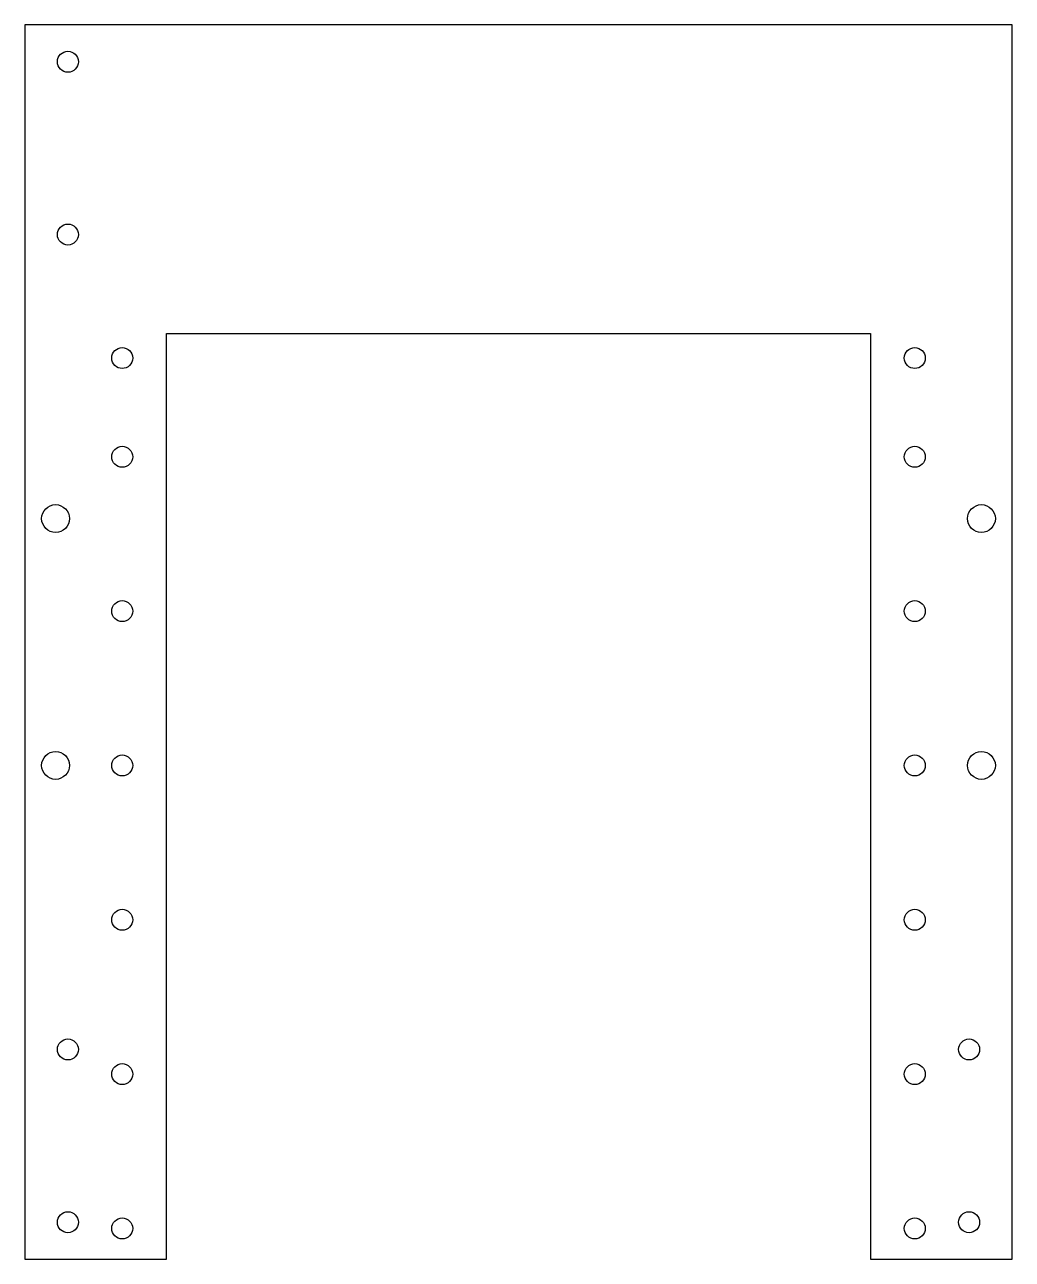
# Model space of a CAD drawing. Extents: x -130 to 30, y -68 to 132.
import ezdxf

# ---------------------------------------------------------------- set-up
doc = ezdxf.new("R2010")
doc.units = 0

msp = doc.modelspace()

# ---------------------------------------------------------------- linework, layer by layer
for p, q in [((30.5, 131.5), (-129.5, 131.5)), ((-129.5, 131.5), (-129.5, -68.5)), ((30.5, -68.5), (30.5, 131.5)), ((-106.5, -68.5), (-106.5, 81.5)), ((-106.5, 81.5), (7.5, 81.5)), ((7.5, 81.5), (7.5, -68.5)), ((-129.5, -68.5), (-106.5, -68.5)), ((7.5, -68.5), (30.5, -68.5))]:
    msp.add_line(p, q)
for centre, radius in [((-122.5, 125.5), 1.7), ((-122.5, 97.5), 1.7), ((-113.7, 77.5), 1.7), ((14.7, 77.5), 1.7), ((-113.7, 61.5), 1.7), ((14.7, 61.5), 1.7), ((-124.5, 51.5), 2.25), ((25.5, 51.5), 2.25), ((-113.7, 36.5), 1.7), ((14.7, 36.5), 1.7), ((-124.5, 11.5), 2.25), ((-113.7, 11.5), 1.7), ((14.7, 11.5), 1.7), ((25.5, 11.5), 2.25), ((-113.7, -13.5), 1.7), ((14.7, -13.5), 1.7), ((-122.5, -34.5), 1.7), ((23.5, -34.5), 1.7), ((-113.7, -38.5), 1.7), ((14.7, -38.5), 1.7), ((-122.5, -62.5), 1.7), ((-113.7, -63.5), 1.7), ((14.7, -63.5), 1.7), ((23.5, -62.5), 1.7)]:
    msp.add_circle(centre, radius)

doc.saveas('drawing.dxf')
